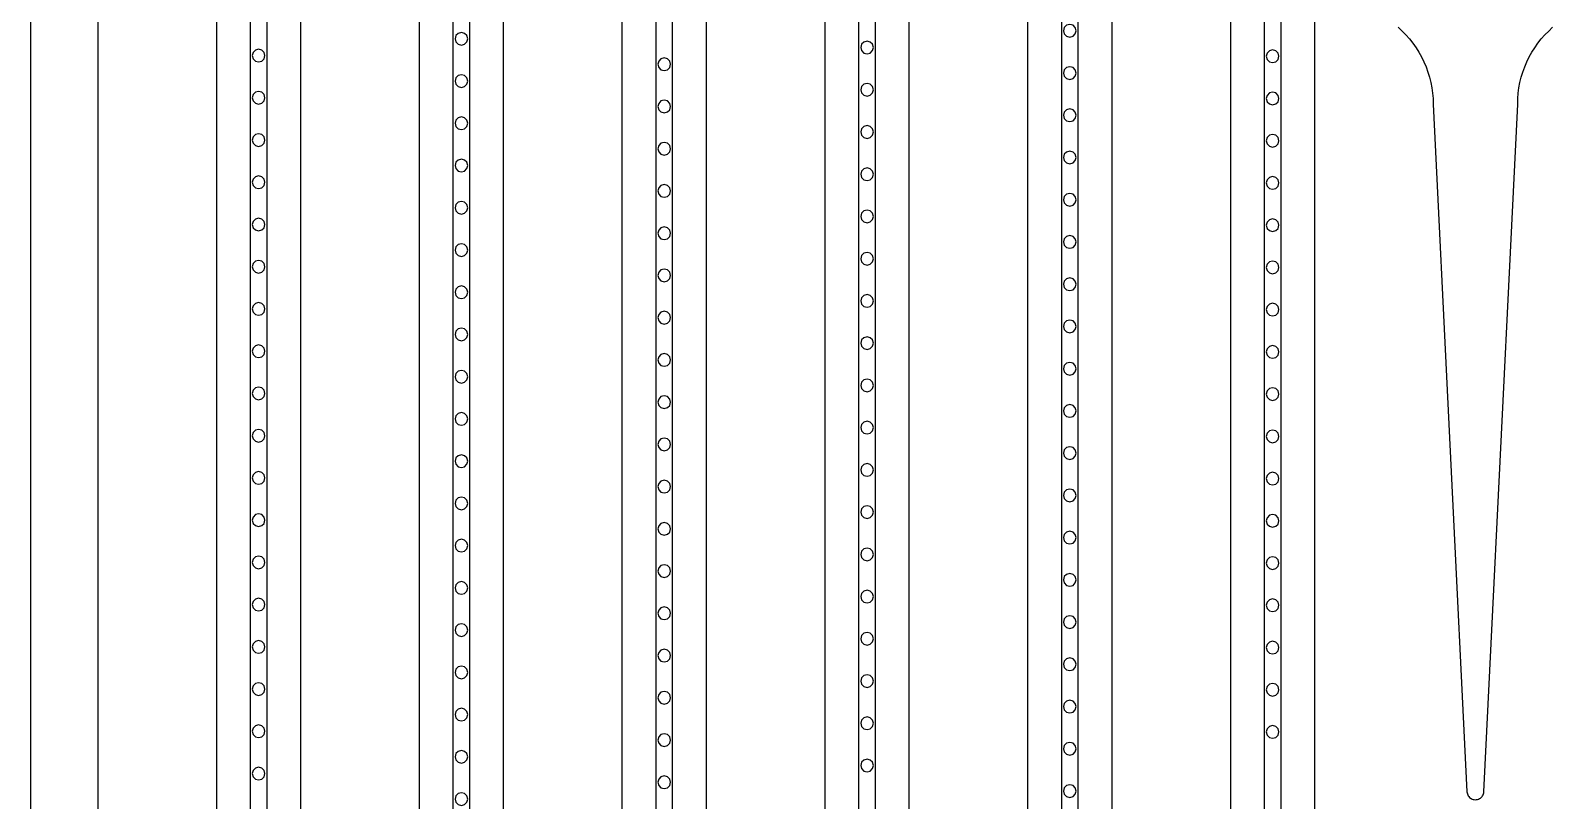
# Model space of a CAD drawing. Header units: metres. Extents: x -1805 to 1655, y -683 to 39617.
# Drawn here: x 2 to 182.1, y 598.3 to 689.5 of the extents above; entities that cross this region are included whole.
import ezdxf

# ---------------------------------------------------------------- set-up
doc = ezdxf.new("R2010")
doc.units = ezdxf.units.M
for name, color, linetype in [('Etching', 5, 'CONTINUOUS'), ('IONP', 7, 'CONTINUOUS'), ('Metal', 4, 'CONTINUOUS')]:
    doc.layers.add(name, color=color, linetype=linetype)

msp = doc.modelspace()

# ---------------------------------------------------------------- linework, layer by layer
at = {"layer": 'Etching'}
for points in [[(24, 9134.24), (24, -45.85)], [(34, -45.85), (34, 9134.24)], [(48, 9134.24), (48, 81.13)], [(58, 81.13), (58, 9134.24)], [(72, 9134.24), (72, 208.12)], [(82, 208.12), (82, 9134.24)], [(96, 9134.24), (96, 335.1)], [(106, 335.1), (106, 9134.24)], [(120, 9134.24), (120, 462.09)], [(130, 462.09), (130, 9134.24)], [(144, 9134.24), (144, 589.07)], [(154, 589.07), (154, 9134.24)], [(10, -202.71), (10, 4155.73)], [(163.87, 689.87), (164.33, 689.41), (164.78, 688.95), (165.2, 688.47), (165.6, 687.97), (165.97, 687.44), (166.32, 686.9), (166.63, 686.34), (166.91, 685.76), (167.17, 685.17), (167.38, 684.56), (167.57, 683.95), (167.73, 683.32), (167.85, 682.69), (167.93, 682.05), (167.98, 681.41), (168, 680.77), (172, 599.36), (172.02, 599.24), (172.05, 599.11), (172.09, 599), (172.15, 598.88), (172.22, 598.78), (172.31, 598.69), (172.41, 598.61), (172.51, 598.54), (172.63, 598.48), (172.75, 598.44), (172.87, 598.42), (173, 598.41), (173.13, 598.42), (173.25, 598.44), (173.37, 598.48), (173.49, 598.54), (173.59, 598.61), (173.69, 598.69), (173.78, 598.78), (173.85, 598.88), (173.91, 599), (173.95, 599.11), (173.98, 599.24), (174, 599.36), (178, 680.77), (178.02, 681.41), (178.07, 682.05), (178.15, 682.69), (178.27, 683.32), (178.43, 683.95), (178.62, 684.56), (178.83, 685.17), (179.09, 685.76), (179.37, 686.34), (179.68, 686.9), (180.03, 687.44), (180.4, 687.97), (180.8, 688.47), (181.22, 688.95), (181.67, 689.41), (182.13, 689.87)]]:
    msp.add_lwpolyline(points, dxfattribs=at)
at = {"layer": 'IONP'}
for points in [[(125.75, 689.44), (125.65, 689.82), (125.38, 690.09), (125, 690.19), (124.62, 690.09), (124.35, 689.82), (124.25, 689.44), (124.35, 689.07), (124.62, 688.79), (125, 688.69), (125.38, 688.79), (125.65, 689.07), (125.75, 689.44)], [(53.75, 688.49), (53.65, 688.87), (53.38, 689.14), (53, 689.24), (52.62, 689.14), (52.35, 688.87), (52.25, 688.49), (52.35, 688.12), (52.62, 687.84), (53, 687.74), (53.38, 687.84), (53.65, 688.12), (53.75, 688.49)], [(101.75, 687.46), (101.65, 687.84), (101.38, 688.11), (101, 688.21), (100.62, 688.11), (100.35, 687.84), (100.25, 687.46), (100.35, 687.09), (100.62, 686.81), (101, 686.71), (101.38, 686.81), (101.65, 687.09), (101.75, 687.46)], [(29.75, 686.51), (29.65, 686.88), (29.38, 687.16), (29, 687.26), (28.62, 687.16), (28.35, 686.88), (28.25, 686.51), (28.35, 686.13), (28.62, 685.86), (29, 685.76), (29.38, 685.86), (29.65, 686.13), (29.75, 686.51)], [(149.75, 686.43), (149.65, 686.8), (149.38, 687.08), (149, 687.18), (148.62, 687.08), (148.35, 686.8), (148.25, 686.43), (148.35, 686.05), (148.62, 685.78), (149, 685.68), (149.38, 685.78), (149.65, 686.05), (149.75, 686.43)], [(77.75, 685.48), (77.65, 685.85), (77.38, 686.13), (77, 686.23), (76.62, 686.13), (76.35, 685.85), (76.25, 685.48), (76.35, 685.1), (76.62, 684.83), (77, 684.73), (77.38, 684.83), (77.65, 685.1), (77.75, 685.48)], [(125.75, 684.44), (125.65, 684.82), (125.38, 685.09), (125, 685.19), (124.62, 685.09), (124.35, 684.82), (124.25, 684.44), (124.35, 684.07), (124.62, 683.79), (125, 683.69), (125.38, 683.79), (125.65, 684.07), (125.75, 684.44)], [(53.75, 683.49), (53.65, 683.87), (53.38, 684.14), (53, 684.24), (52.62, 684.14), (52.35, 683.87), (52.25, 683.49), (52.35, 683.12), (52.62, 682.84), (53, 682.74), (53.38, 682.84), (53.65, 683.12), (53.75, 683.49)], [(101.75, 682.46), (101.65, 682.84), (101.38, 683.11), (101, 683.21), (100.62, 683.11), (100.35, 682.84), (100.25, 682.46), (100.35, 682.09), (100.62, 681.81), (101, 681.71), (101.38, 681.81), (101.65, 682.09), (101.75, 682.46)], [(29.75, 681.51), (29.65, 681.88), (29.38, 682.16), (29, 682.26), (28.62, 682.16), (28.35, 681.88), (28.25, 681.51), (28.35, 681.13), (28.62, 680.86), (29, 680.76), (29.38, 680.86), (29.65, 681.13), (29.75, 681.51)], [(77.75, 680.48), (77.65, 680.85), (77.38, 681.13), (77, 681.23), (76.62, 681.13), (76.35, 680.85), (76.25, 680.48), (76.35, 680.1), (76.62, 679.83), (77, 679.73), (77.38, 679.83), (77.65, 680.1), (77.75, 680.48)], [(149.75, 681.43), (149.65, 681.8), (149.38, 682.08), (149, 682.18), (148.62, 682.08), (148.35, 681.8), (148.25, 681.43), (148.35, 681.05), (148.62, 680.78), (149, 680.68), (149.38, 680.78), (149.65, 681.05), (149.75, 681.43)], [(53.75, 678.49), (53.65, 678.87), (53.38, 679.14), (53, 679.24), (52.62, 679.14), (52.35, 678.87), (52.25, 678.49), (52.35, 678.12), (52.62, 677.84), (53, 677.74), (53.38, 677.84), (53.65, 678.12), (53.75, 678.49)], [(125.75, 679.44), (125.65, 679.82), (125.38, 680.09), (125, 680.19), (124.62, 680.09), (124.35, 679.82), (124.25, 679.44), (124.35, 679.07), (124.62, 678.79), (125, 678.69), (125.38, 678.79), (125.65, 679.07), (125.75, 679.44)], [(101.75, 677.46), (101.65, 677.84), (101.38, 678.11), (101, 678.21), (100.62, 678.11), (100.35, 677.84), (100.25, 677.46), (100.35, 677.09), (100.62, 676.81), (101, 676.71), (101.38, 676.81), (101.65, 677.09), (101.75, 677.46)], [(29.75, 676.51), (29.65, 676.88), (29.38, 677.16), (29, 677.26), (28.62, 677.16), (28.35, 676.88), (28.25, 676.51), (28.35, 676.13), (28.62, 675.86), (29, 675.76), (29.38, 675.86), (29.65, 676.13), (29.75, 676.51)], [(77.75, 675.48), (77.65, 675.85), (77.38, 676.13), (77, 676.23), (76.62, 676.13), (76.35, 675.85), (76.25, 675.48), (76.35, 675.1), (76.62, 674.83), (77, 674.73), (77.38, 674.83), (77.65, 675.1), (77.75, 675.48)], [(149.75, 676.43), (149.65, 676.8), (149.38, 677.08), (149, 677.18), (148.62, 677.08), (148.35, 676.8), (148.25, 676.43), (148.35, 676.05), (148.62, 675.78), (149, 675.68), (149.38, 675.78), (149.65, 676.05), (149.75, 676.43)], [(53.75, 673.49), (53.65, 673.87), (53.38, 674.14), (53, 674.24), (52.62, 674.14), (52.35, 673.87), (52.25, 673.49), (52.35, 673.12), (52.62, 672.84), (53, 672.74), (53.38, 672.84), (53.65, 673.12), (53.75, 673.49)], [(125.75, 674.44), (125.65, 674.82), (125.38, 675.09), (125, 675.19), (124.62, 675.09), (124.35, 674.82), (124.25, 674.44), (124.35, 674.07), (124.62, 673.79), (125, 673.69), (125.38, 673.79), (125.65, 674.07), (125.75, 674.44)], [(29.75, 671.51), (29.65, 671.88), (29.38, 672.16), (29, 672.26), (28.62, 672.16), (28.35, 671.88), (28.25, 671.51), (28.35, 671.13), (28.62, 670.86), (29, 670.76), (29.38, 670.86), (29.65, 671.13), (29.75, 671.51)], [(101.75, 672.46), (101.65, 672.84), (101.38, 673.11), (101, 673.21), (100.62, 673.11), (100.35, 672.84), (100.25, 672.46), (100.35, 672.09), (100.62, 671.81), (101, 671.71), (101.38, 671.81), (101.65, 672.09), (101.75, 672.46)], [(149.75, 671.43), (149.65, 671.8), (149.38, 672.08), (149, 672.18), (148.62, 672.08), (148.35, 671.8), (148.25, 671.43), (148.35, 671.05), (148.62, 670.78), (149, 670.68), (149.38, 670.78), (149.65, 671.05), (149.75, 671.43)], [(77.75, 670.48), (77.65, 670.85), (77.38, 671.13), (77, 671.23), (76.62, 671.13), (76.35, 670.85), (76.25, 670.48), (76.35, 670.1), (76.62, 669.83), (77, 669.73), (77.38, 669.83), (77.65, 670.1), (77.75, 670.48)], [(125.75, 669.44), (125.65, 669.82), (125.38, 670.09), (125, 670.19), (124.62, 670.09), (124.35, 669.82), (124.25, 669.44), (124.35, 669.07), (124.62, 668.79), (125, 668.69), (125.38, 668.79), (125.65, 669.07), (125.75, 669.44)], [(53.75, 668.49), (53.65, 668.87), (53.38, 669.14), (53, 669.24), (52.62, 669.14), (52.35, 668.87), (52.25, 668.49), (52.35, 668.12), (52.62, 667.84), (53, 667.74), (53.38, 667.84), (53.65, 668.12), (53.75, 668.49)], [(29.75, 666.51), (29.65, 666.88), (29.38, 667.16), (29, 667.26), (28.62, 667.16), (28.35, 666.88), (28.25, 666.51), (28.35, 666.13), (28.62, 665.86), (29, 665.76), (29.38, 665.86), (29.65, 666.13), (29.75, 666.51)], [(101.75, 667.46), (101.65, 667.84), (101.38, 668.11), (101, 668.21), (100.62, 668.11), (100.35, 667.84), (100.25, 667.46), (100.35, 667.09), (100.62, 666.81), (101, 666.71), (101.38, 666.81), (101.65, 667.09), (101.75, 667.46)], [(149.75, 666.43), (149.65, 666.8), (149.38, 667.08), (149, 667.18), (148.62, 667.08), (148.35, 666.8), (148.25, 666.43), (148.35, 666.05), (148.62, 665.78), (149, 665.68), (149.38, 665.78), (149.65, 666.05), (149.75, 666.43)], [(77.75, 665.48), (77.65, 665.85), (77.38, 666.13), (77, 666.23), (76.62, 666.13), (76.35, 665.85), (76.25, 665.48), (76.35, 665.1), (76.62, 664.83), (77, 664.73), (77.38, 664.83), (77.65, 665.1), (77.75, 665.48)], [(125.75, 664.44), (125.65, 664.82), (125.38, 665.09), (125, 665.19), (124.62, 665.09), (124.35, 664.82), (124.25, 664.44), (124.35, 664.07), (124.62, 663.79), (125, 663.69), (125.38, 663.79), (125.65, 664.07), (125.75, 664.44)], [(53.75, 663.49), (53.65, 663.87), (53.38, 664.14), (53, 664.24), (52.62, 664.14), (52.35, 663.87), (52.25, 663.49), (52.35, 663.12), (52.62, 662.84), (53, 662.74), (53.38, 662.84), (53.65, 663.12), (53.75, 663.49)], [(101.75, 662.46), (101.65, 662.84), (101.38, 663.11), (101, 663.21), (100.62, 663.11), (100.35, 662.84), (100.25, 662.46), (100.35, 662.09), (100.62, 661.81), (101, 661.71), (101.38, 661.81), (101.65, 662.09), (101.75, 662.46)], [(29.75, 661.51), (29.65, 661.88), (29.38, 662.16), (29, 662.26), (28.62, 662.16), (28.35, 661.88), (28.25, 661.51), (28.35, 661.13), (28.62, 660.86), (29, 660.76), (29.38, 660.86), (29.65, 661.13), (29.75, 661.51)], [(77.75, 660.48), (77.65, 660.85), (77.38, 661.13), (77, 661.23), (76.62, 661.13), (76.35, 660.85), (76.25, 660.48), (76.35, 660.1), (76.62, 659.83), (77, 659.73), (77.38, 659.83), (77.65, 660.1), (77.75, 660.48)], [(149.75, 661.43), (149.65, 661.8), (149.38, 662.08), (149, 662.18), (148.62, 662.08), (148.35, 661.8), (148.25, 661.43), (148.35, 661.05), (148.62, 660.78), (149, 660.68), (149.38, 660.78), (149.65, 661.05), (149.75, 661.43)], [(125.75, 659.44), (125.65, 659.82), (125.38, 660.09), (125, 660.19), (124.62, 660.09), (124.35, 659.82), (124.25, 659.44), (124.35, 659.07), (124.62, 658.79), (125, 658.69), (125.38, 658.79), (125.65, 659.07), (125.75, 659.44)], [(53.75, 658.49), (53.65, 658.87), (53.38, 659.14), (53, 659.24), (52.62, 659.14), (52.35, 658.87), (52.25, 658.49), (52.35, 658.12), (52.62, 657.84), (53, 657.74), (53.38, 657.84), (53.65, 658.12), (53.75, 658.49)], [(101.75, 657.46), (101.65, 657.84), (101.38, 658.11), (101, 658.21), (100.62, 658.11), (100.35, 657.84), (100.25, 657.46), (100.35, 657.09), (100.62, 656.81), (101, 656.71), (101.38, 656.81), (101.65, 657.09), (101.75, 657.46)], [(29.75, 656.51), (29.65, 656.88), (29.38, 657.16), (29, 657.26), (28.62, 657.16), (28.35, 656.88), (28.25, 656.51), (28.35, 656.13), (28.62, 655.86), (29, 655.76), (29.38, 655.86), (29.65, 656.13), (29.75, 656.51)], [(77.75, 655.48), (77.65, 655.85), (77.38, 656.13), (77, 656.23), (76.62, 656.13), (76.35, 655.85), (76.25, 655.48), (76.35, 655.1), (76.62, 654.83), (77, 654.73), (77.38, 654.83), (77.65, 655.1), (77.75, 655.48)], [(149.75, 656.43), (149.65, 656.8), (149.38, 657.08), (149, 657.18), (148.62, 657.08), (148.35, 656.8), (148.25, 656.43), (148.35, 656.05), (148.62, 655.78), (149, 655.68), (149.38, 655.78), (149.65, 656.05), (149.75, 656.43)], [(53.75, 653.49), (53.65, 653.87), (53.38, 654.14), (53, 654.24), (52.62, 654.14), (52.35, 653.87), (52.25, 653.49), (52.35, 653.12), (52.62, 652.84), (53, 652.74), (53.38, 652.84), (53.65, 653.12), (53.75, 653.49)], [(125.75, 654.44), (125.65, 654.82), (125.38, 655.09), (125, 655.19), (124.62, 655.09), (124.35, 654.82), (124.25, 654.44), (124.35, 654.07), (124.62, 653.79), (125, 653.69), (125.38, 653.79), (125.65, 654.07), (125.75, 654.44)], [(29.75, 651.51), (29.65, 651.88), (29.38, 652.16), (29, 652.26), (28.62, 652.16), (28.35, 651.88), (28.25, 651.51), (28.35, 651.13), (28.62, 650.86), (29, 650.76), (29.38, 650.86), (29.65, 651.13), (29.75, 651.51)], [(101.75, 652.46), (101.65, 652.84), (101.38, 653.11), (101, 653.21), (100.62, 653.11), (100.35, 652.84), (100.25, 652.46), (100.35, 652.09), (100.62, 651.81), (101, 651.71), (101.38, 651.81), (101.65, 652.09), (101.75, 652.46)], [(149.75, 651.43), (149.65, 651.8), (149.38, 652.08), (149, 652.18), (148.62, 652.08), (148.35, 651.8), (148.25, 651.43), (148.35, 651.05), (148.62, 650.78), (149, 650.68), (149.38, 650.78), (149.65, 651.05), (149.75, 651.43)], [(77.75, 650.48), (77.65, 650.85), (77.38, 651.13), (77, 651.23), (76.62, 651.13), (76.35, 650.85), (76.25, 650.48), (76.35, 650.1), (76.62, 649.83), (77, 649.73), (77.38, 649.83), (77.65, 650.1), (77.75, 650.48)], [(53.75, 648.49), (53.65, 648.87), (53.38, 649.14), (53, 649.24), (52.62, 649.14), (52.35, 648.87), (52.25, 648.49), (52.35, 648.12), (52.62, 647.84), (53, 647.74), (53.38, 647.84), (53.65, 648.12), (53.75, 648.49)], [(125.75, 649.44), (125.65, 649.82), (125.38, 650.09), (125, 650.19), (124.62, 650.09), (124.35, 649.82), (124.25, 649.44), (124.35, 649.07), (124.62, 648.79), (125, 648.69), (125.38, 648.79), (125.65, 649.07), (125.75, 649.44)], [(29.75, 646.51), (29.65, 646.88), (29.38, 647.16), (29, 647.26), (28.62, 647.16), (28.35, 646.88), (28.25, 646.51), (28.35, 646.13), (28.62, 645.86), (29, 645.76), (29.38, 645.86), (29.65, 646.13), (29.75, 646.51)], [(101.75, 647.46), (101.65, 647.84), (101.38, 648.11), (101, 648.21), (100.62, 648.11), (100.35, 647.84), (100.25, 647.46), (100.35, 647.09), (100.62, 646.81), (101, 646.71), (101.38, 646.81), (101.65, 647.09), (101.75, 647.46)], [(149.75, 646.43), (149.65, 646.8), (149.38, 647.08), (149, 647.18), (148.62, 647.08), (148.35, 646.8), (148.25, 646.43), (148.35, 646.05), (148.62, 645.78), (149, 645.68), (149.38, 645.78), (149.65, 646.05), (149.75, 646.43)], [(77.75, 645.48), (77.65, 645.85), (77.38, 646.13), (77, 646.23), (76.62, 646.13), (76.35, 645.85), (76.25, 645.48), (76.35, 645.1), (76.62, 644.83), (77, 644.73), (77.38, 644.83), (77.65, 645.1), (77.75, 645.48)], [(125.75, 644.44), (125.65, 644.82), (125.38, 645.09), (125, 645.19), (124.62, 645.09), (124.35, 644.82), (124.25, 644.44), (124.35, 644.07), (124.62, 643.79), (125, 643.69), (125.38, 643.79), (125.65, 644.07), (125.75, 644.44)], [(53.75, 643.49), (53.65, 643.87), (53.38, 644.14), (53, 644.24), (52.62, 644.14), (52.35, 643.87), (52.25, 643.49), (52.35, 643.12), (52.62, 642.84), (53, 642.74), (53.38, 642.84), (53.65, 643.12), (53.75, 643.49)], [(101.75, 642.46), (101.65, 642.84), (101.38, 643.11), (101, 643.21), (100.62, 643.11), (100.35, 642.84), (100.25, 642.46), (100.35, 642.09), (100.62, 641.81), (101, 641.71), (101.38, 641.81), (101.65, 642.09), (101.75, 642.46)], [(29.75, 641.51), (29.65, 641.88), (29.38, 642.16), (29, 642.26), (28.62, 642.16), (28.35, 641.88), (28.25, 641.51), (28.35, 641.13), (28.62, 640.86), (29, 640.76), (29.38, 640.86), (29.65, 641.13), (29.75, 641.51)], [(149.75, 641.43), (149.65, 641.8), (149.38, 642.08), (149, 642.18), (148.62, 642.08), (148.35, 641.8), (148.25, 641.43), (148.35, 641.05), (148.62, 640.78), (149, 640.68), (149.38, 640.78), (149.65, 641.05), (149.75, 641.43)], [(77.75, 640.48), (77.65, 640.85), (77.38, 641.13), (77, 641.23), (76.62, 641.13), (76.35, 640.85), (76.25, 640.48), (76.35, 640.1), (76.62, 639.83), (77, 639.73), (77.38, 639.83), (77.65, 640.1), (77.75, 640.48)], [(125.75, 639.44), (125.65, 639.82), (125.38, 640.09), (125, 640.19), (124.62, 640.09), (124.35, 639.82), (124.25, 639.44), (124.35, 639.07), (124.62, 638.79), (125, 638.69), (125.38, 638.79), (125.65, 639.07), (125.75, 639.44)], [(53.75, 638.49), (53.65, 638.87), (53.38, 639.14), (53, 639.24), (52.62, 639.14), (52.35, 638.87), (52.25, 638.49), (52.35, 638.12), (52.62, 637.84), (53, 637.74), (53.38, 637.84), (53.65, 638.12), (53.75, 638.49)], [(101.75, 637.46), (101.65, 637.84), (101.38, 638.11), (101, 638.21), (100.62, 638.11), (100.35, 637.84), (100.25, 637.46), (100.35, 637.09), (100.62, 636.81), (101, 636.71), (101.38, 636.81), (101.65, 637.09), (101.75, 637.46)], [(29.75, 636.51), (29.65, 636.88), (29.38, 637.16), (29, 637.26), (28.62, 637.16), (28.35, 636.88), (28.25, 636.51), (28.35, 636.13), (28.62, 635.86), (29, 635.76), (29.38, 635.86), (29.65, 636.13), (29.75, 636.51)], [(77.75, 635.48), (77.65, 635.85), (77.38, 636.13), (77, 636.23), (76.62, 636.13), (76.35, 635.85), (76.25, 635.48), (76.35, 635.1), (76.62, 634.83), (77, 634.73), (77.38, 634.83), (77.65, 635.1), (77.75, 635.48)], [(149.75, 636.43), (149.65, 636.8), (149.38, 637.08), (149, 637.18), (148.62, 637.08), (148.35, 636.8), (148.25, 636.43), (148.35, 636.05), (148.62, 635.78), (149, 635.68), (149.38, 635.78), (149.65, 636.05), (149.75, 636.43)], [(53.75, 633.49), (53.65, 633.87), (53.38, 634.14), (53, 634.24), (52.62, 634.14), (52.35, 633.87), (52.25, 633.49), (52.35, 633.12), (52.62, 632.84), (53, 632.74), (53.38, 632.84), (53.65, 633.12), (53.75, 633.49)], [(125.75, 634.44), (125.65, 634.82), (125.38, 635.09), (125, 635.19), (124.62, 635.09), (124.35, 634.82), (124.25, 634.44), (124.35, 634.07), (124.62, 633.79), (125, 633.69), (125.38, 633.79), (125.65, 634.07), (125.75, 634.44)], [(29.75, 631.51), (29.65, 631.88), (29.38, 632.16), (29, 632.26), (28.62, 632.16), (28.35, 631.88), (28.25, 631.51), (28.35, 631.13), (28.62, 630.86), (29, 630.76), (29.38, 630.86), (29.65, 631.13), (29.75, 631.51)], [(101.75, 632.46), (101.65, 632.84), (101.38, 633.11), (101, 633.21), (100.62, 633.11), (100.35, 632.84), (100.25, 632.46), (100.35, 632.09), (100.62, 631.81), (101, 631.71), (101.38, 631.81), (101.65, 632.09), (101.75, 632.46)], [(77.75, 630.48), (77.65, 630.85), (77.38, 631.13), (77, 631.23), (76.62, 631.13), (76.35, 630.85), (76.25, 630.48), (76.35, 630.1), (76.62, 629.83), (77, 629.73), (77.38, 629.83), (77.65, 630.1), (77.75, 630.48)], [(149.75, 631.43), (149.65, 631.8), (149.38, 632.08), (149, 632.18), (148.62, 632.08), (148.35, 631.8), (148.25, 631.43), (148.35, 631.05), (148.62, 630.78), (149, 630.68), (149.38, 630.78), (149.65, 631.05), (149.75, 631.43)], [(53.75, 628.49), (53.65, 628.87), (53.38, 629.14), (53, 629.24), (52.62, 629.14), (52.35, 628.87), (52.25, 628.49), (52.35, 628.12), (52.62, 627.84), (53, 627.74), (53.38, 627.84), (53.65, 628.12), (53.75, 628.49)], [(125.75, 629.44), (125.65, 629.82), (125.38, 630.09), (125, 630.19), (124.62, 630.09), (124.35, 629.82), (124.25, 629.44), (124.35, 629.07), (124.62, 628.79), (125, 628.69), (125.38, 628.79), (125.65, 629.07), (125.75, 629.44)], [(29.75, 626.51), (29.65, 626.88), (29.38, 627.16), (29, 627.26), (28.62, 627.16), (28.35, 626.88), (28.25, 626.51), (28.35, 626.13), (28.62, 625.86), (29, 625.76), (29.38, 625.86), (29.65, 626.13), (29.75, 626.51)], [(101.75, 627.46), (101.65, 627.84), (101.38, 628.11), (101, 628.21), (100.62, 628.11), (100.35, 627.84), (100.25, 627.46), (100.35, 627.09), (100.62, 626.81), (101, 626.71), (101.38, 626.81), (101.65, 627.09), (101.75, 627.46)], [(149.75, 626.43), (149.65, 626.8), (149.38, 627.08), (149, 627.18), (148.62, 627.08), (148.35, 626.8), (148.25, 626.43), (148.35, 626.05), (148.62, 625.78), (149, 625.68), (149.38, 625.78), (149.65, 626.05), (149.75, 626.43)], [(77.75, 625.48), (77.65, 625.85), (77.38, 626.13), (77, 626.23), (76.62, 626.13), (76.35, 625.85), (76.25, 625.48), (76.35, 625.1), (76.62, 624.83), (77, 624.73), (77.38, 624.83), (77.65, 625.1), (77.75, 625.48)], [(125.75, 624.44), (125.65, 624.82), (125.38, 625.09), (125, 625.19), (124.62, 625.09), (124.35, 624.82), (124.25, 624.44), (124.35, 624.07), (124.62, 623.79), (125, 623.69), (125.38, 623.79), (125.65, 624.07), (125.75, 624.44)], [(53.75, 623.49), (53.65, 623.87), (53.38, 624.14), (53, 624.24), (52.62, 624.14), (52.35, 623.87), (52.25, 623.49), (52.35, 623.12), (52.62, 622.84), (53, 622.74), (53.38, 622.84), (53.65, 623.12), (53.75, 623.49)], [(29.75, 621.51), (29.65, 621.88), (29.38, 622.16), (29, 622.26), (28.62, 622.16), (28.35, 621.88), (28.25, 621.51), (28.35, 621.13), (28.62, 620.86), (29, 620.76), (29.38, 620.86), (29.65, 621.13), (29.75, 621.51)], [(101.75, 622.46), (101.65, 622.84), (101.38, 623.11), (101, 623.21), (100.62, 623.11), (100.35, 622.84), (100.25, 622.46), (100.35, 622.09), (100.62, 621.81), (101, 621.71), (101.38, 621.81), (101.65, 622.09), (101.75, 622.46)], [(149.75, 621.43), (149.65, 621.8), (149.38, 622.08), (149, 622.18), (148.62, 622.08), (148.35, 621.8), (148.25, 621.43), (148.35, 621.05), (148.62, 620.78), (149, 620.68), (149.38, 620.78), (149.65, 621.05), (149.75, 621.43)], [(77.75, 620.48), (77.65, 620.85), (77.38, 621.13), (77, 621.23), (76.62, 621.13), (76.35, 620.85), (76.25, 620.48), (76.35, 620.1), (76.62, 619.83), (77, 619.73), (77.38, 619.83), (77.65, 620.1), (77.75, 620.48)], [(125.75, 619.44), (125.65, 619.82), (125.38, 620.09), (125, 620.19), (124.62, 620.09), (124.35, 619.82), (124.25, 619.44), (124.35, 619.07), (124.62, 618.79), (125, 618.69), (125.38, 618.79), (125.65, 619.07), (125.75, 619.44)], [(53.75, 618.49), (53.65, 618.87), (53.38, 619.14), (53, 619.24), (52.62, 619.14), (52.35, 618.87), (52.25, 618.49), (52.35, 618.12), (52.62, 617.84), (53, 617.74), (53.38, 617.84), (53.65, 618.12), (53.75, 618.49)], [(101.75, 617.46), (101.65, 617.84), (101.38, 618.11), (101, 618.21), (100.62, 618.11), (100.35, 617.84), (100.25, 617.46), (100.35, 617.09), (100.62, 616.81), (101, 616.71), (101.38, 616.81), (101.65, 617.09), (101.75, 617.46)], [(29.75, 616.51), (29.65, 616.88), (29.38, 617.16), (29, 617.26), (28.62, 617.16), (28.35, 616.88), (28.25, 616.51), (28.35, 616.13), (28.62, 615.86), (29, 615.76), (29.38, 615.86), (29.65, 616.13), (29.75, 616.51)], [(77.75, 615.48), (77.65, 615.85), (77.38, 616.13), (77, 616.23), (76.62, 616.13), (76.35, 615.85), (76.25, 615.48), (76.35, 615.1), (76.62, 614.83), (77, 614.73), (77.38, 614.83), (77.65, 615.1), (77.75, 615.48)], [(149.75, 616.43), (149.65, 616.8), (149.38, 617.08), (149, 617.18), (148.62, 617.08), (148.35, 616.8), (148.25, 616.43), (148.35, 616.05), (148.62, 615.78), (149, 615.68), (149.38, 615.78), (149.65, 616.05), (149.75, 616.43)], [(53.75, 613.49), (53.65, 613.87), (53.38, 614.14), (53, 614.24), (52.62, 614.14), (52.35, 613.87), (52.25, 613.49), (52.35, 613.12), (52.62, 612.84), (53, 612.74), (53.38, 612.84), (53.65, 613.12), (53.75, 613.49)], [(125.75, 614.44), (125.65, 614.82), (125.38, 615.09), (125, 615.19), (124.62, 615.09), (124.35, 614.82), (124.25, 614.44), (124.35, 614.07), (124.62, 613.79), (125, 613.69), (125.38, 613.79), (125.65, 614.07), (125.75, 614.44)], [(101.75, 612.46), (101.65, 612.84), (101.38, 613.11), (101, 613.21), (100.62, 613.11), (100.35, 612.84), (100.25, 612.46), (100.35, 612.09), (100.62, 611.81), (101, 611.71), (101.38, 611.81), (101.65, 612.09), (101.75, 612.46)], [(29.75, 611.51), (29.65, 611.88), (29.38, 612.16), (29, 612.26), (28.62, 612.16), (28.35, 611.88), (28.25, 611.51), (28.35, 611.13), (28.62, 610.86), (29, 610.76), (29.38, 610.86), (29.65, 611.13), (29.75, 611.51)], [(77.75, 610.48), (77.65, 610.85), (77.38, 611.13), (77, 611.23), (76.62, 611.13), (76.35, 610.85), (76.25, 610.48), (76.35, 610.1), (76.62, 609.83), (77, 609.73), (77.38, 609.83), (77.65, 610.1), (77.75, 610.48)], [(149.75, 611.43), (149.65, 611.8), (149.38, 612.08), (149, 612.18), (148.62, 612.08), (148.35, 611.8), (148.25, 611.43), (148.35, 611.05), (148.62, 610.78), (149, 610.68), (149.38, 610.78), (149.65, 611.05), (149.75, 611.43)], [(53.75, 608.49), (53.65, 608.87), (53.38, 609.14), (53, 609.24), (52.62, 609.14), (52.35, 608.87), (52.25, 608.49), (52.35, 608.12), (52.62, 607.84), (53, 607.74), (53.38, 607.84), (53.65, 608.12), (53.75, 608.49)], [(125.75, 609.44), (125.65, 609.82), (125.38, 610.09), (125, 610.19), (124.62, 610.09), (124.35, 609.82), (124.25, 609.44), (124.35, 609.07), (124.62, 608.79), (125, 608.69), (125.38, 608.79), (125.65, 609.07), (125.75, 609.44)], [(29.75, 606.51), (29.65, 606.88), (29.38, 607.16), (29, 607.26), (28.62, 607.16), (28.35, 606.88), (28.25, 606.51), (28.35, 606.13), (28.62, 605.86), (29, 605.76), (29.38, 605.86), (29.65, 606.13), (29.75, 606.51)], [(101.75, 607.46), (101.65, 607.84), (101.38, 608.11), (101, 608.21), (100.62, 608.11), (100.35, 607.84), (100.25, 607.46), (100.35, 607.09), (100.62, 606.81), (101, 606.71), (101.38, 606.81), (101.65, 607.09), (101.75, 607.46)], [(149.75, 606.43), (149.65, 606.8), (149.38, 607.08), (149, 607.18), (148.62, 607.08), (148.35, 606.8), (148.25, 606.43), (148.35, 606.05), (148.62, 605.78), (149, 605.68), (149.38, 605.78), (149.65, 606.05), (149.75, 606.43)], [(77.75, 605.48), (77.65, 605.85), (77.38, 606.13), (77, 606.23), (76.62, 606.13), (76.35, 605.85), (76.25, 605.48), (76.35, 605.1), (76.62, 604.83), (77, 604.73), (77.38, 604.83), (77.65, 605.1), (77.75, 605.48)], [(53.75, 603.49), (53.65, 603.87), (53.38, 604.14), (53, 604.24), (52.62, 604.14), (52.35, 603.87), (52.25, 603.49), (52.35, 603.12), (52.62, 602.84), (53, 602.74), (53.38, 602.84), (53.65, 603.12), (53.75, 603.49)], [(125.75, 604.44), (125.65, 604.82), (125.38, 605.09), (125, 605.19), (124.62, 605.09), (124.35, 604.82), (124.25, 604.44), (124.35, 604.07), (124.62, 603.79), (125, 603.69), (125.38, 603.79), (125.65, 604.07), (125.75, 604.44)], [(29.75, 601.51), (29.65, 601.88), (29.38, 602.16), (29, 602.26), (28.62, 602.16), (28.35, 601.88), (28.25, 601.51), (28.35, 601.13), (28.62, 600.86), (29, 600.76), (29.38, 600.86), (29.65, 601.13), (29.75, 601.51)], [(101.75, 602.46), (101.65, 602.84), (101.38, 603.11), (101, 603.21), (100.62, 603.11), (100.35, 602.84), (100.25, 602.46), (100.35, 602.09), (100.62, 601.81), (101, 601.71), (101.38, 601.81), (101.65, 602.09), (101.75, 602.46)], [(77.75, 600.48), (77.65, 600.85), (77.38, 601.13), (77, 601.23), (76.62, 601.13), (76.35, 600.85), (76.25, 600.48), (76.35, 600.1), (76.62, 599.83), (77, 599.73), (77.38, 599.83), (77.65, 600.1), (77.75, 600.48)], [(125.75, 599.44), (125.65, 599.82), (125.38, 600.09), (125, 600.19), (124.62, 600.09), (124.35, 599.82), (124.25, 599.44), (124.35, 599.07), (124.62, 598.79), (125, 598.69), (125.38, 598.79), (125.65, 599.07), (125.75, 599.44)], [(53.75, 598.49), (53.65, 598.87), (53.38, 599.14), (53, 599.24), (52.62, 599.14), (52.35, 598.87), (52.25, 598.49), (52.35, 598.12), (52.62, 597.84), (53, 597.74), (53.38, 597.84), (53.65, 598.12), (53.75, 598.49)]]:
    msp.add_lwpolyline(points, close=True, dxfattribs=at)
at = {"layer": 'Metal'}
for points in [[(28, 9436.51), (28, -49.66)], [(30, -49.66), (30, 9436.51)], [(52, 9436.51), (52, 77.32)], [(54, 77.32), (54, 9436.51)], [(76, 9436.51), (76, 204.31)], [(78, 204.31), (78, 9436.51)], [(100, 9436.51), (100, 331.29)], [(102, 331.29), (102, 9436.51)], [(124, 9436.51), (124, 458.27)], [(126, 458.27), (126, 9436.51)], [(148, 9436.51), (148, 585.26)], [(150, 585.26), (150, 9436.51)], [(2, 4153.38), (2, -200.37)]]:
    msp.add_lwpolyline(points, dxfattribs=at)

doc.saveas('drawing.dxf')
